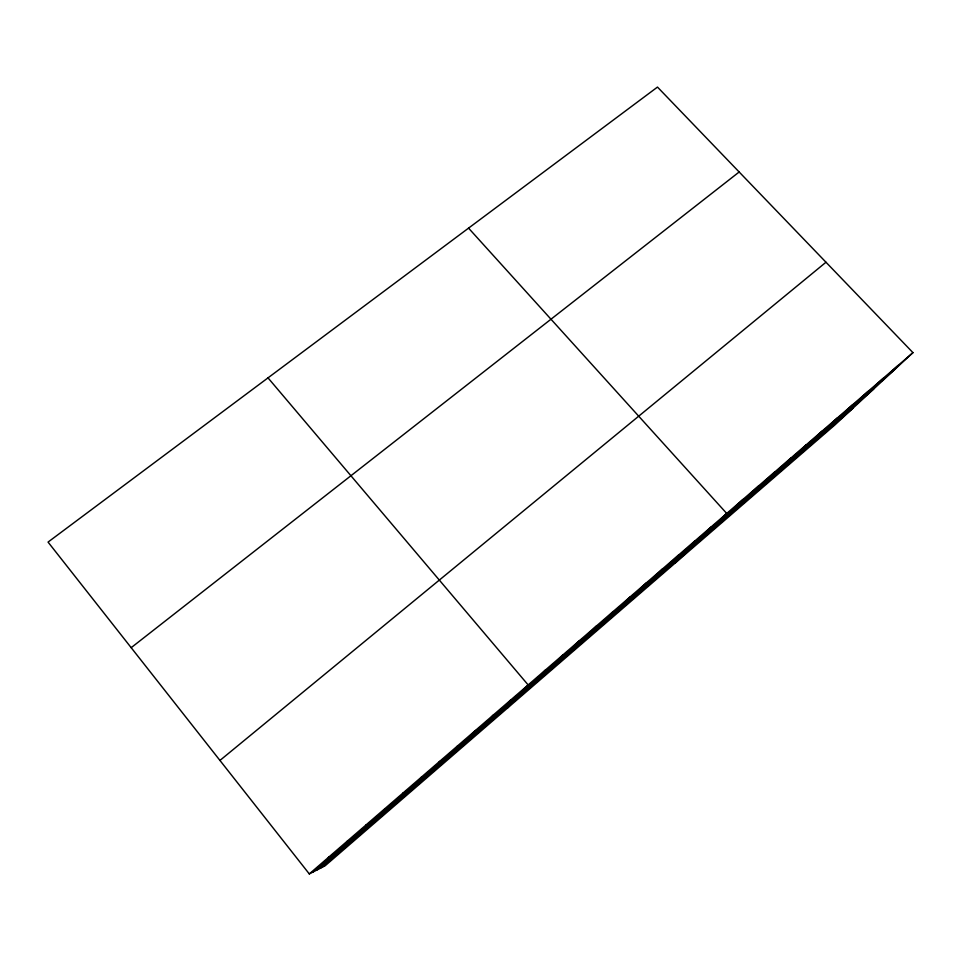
<?xml version="1.0" encoding="UTF-8"?>
<svg xmlns="http://www.w3.org/2000/svg" width="961" height="961" viewBox="0 0 961 961"><rect width="100%" height="100%" fill="white"/><g stroke="black" fill="none" stroke-linecap="round" stroke-linejoin="round"><path stroke-width="1.44" d="M403.079 794.17L403.152 792.885M420.69 778.963L421.447 777.077M438.156 763.875L439.597 761.4M455.478 748.919L457.604 745.856M472.668 734.072L475.455 730.444M489.714 719.333L493.161 715.152M506.639 704.713L510.723 699.98M507.24 708.293L528.154 684.941L268.011 377.865M540.082 675.823L545.428 670.009M556.611 661.552L562.581 655.21M573.008 647.378L579.579 640.519M589.285 633.323L596.457 625.947M605.442 619.365L613.19 611.496M621.467 605.526L629.791 597.165M637.371 591.784L646.26 582.931M653.156 578.15L662.61 568.816M668.832 564.612L678.826 554.821M684.376 551.182L694.911 540.923M699.812 537.848L710.888 527.133M675.127 563.11L726.72 513.45L468.56 228.129M730.792 511.084L742.925 499.468M746.337 497.654L758.986 485.593M761.761 484.332L774.926 471.827M777.077 471.106L790.747 458.169M792.272 457.977L806.435 444.619M807.348 444.943L822.003 431.165M822.316 432.018L837.463 417.831M837.175 419.188L852.791 404.593M851.927 406.443L867.999 391.451M866.558 393.794L883.099 378.418M881.093 381.253L898.079 365.48M912.95 352.639L834.941 424.906L325.166 865.753L309.298 873.921L48.05 542.088L657.48 87.079L912.95 352.639L309.298 873.921M321.515 867.639L853.212 407.981M312.914 872.071L895.52 368.784M317.37 869.777L873.729 388.965M219.949 760.427L825.98 262.233M131.177 647.678L739.165 171.983M328.386 857.44L331.245 856.239M347.317 841.103L349.42 840.527M366.081 824.898L367.45 824.958M384.688 808.826L385.337 809.498"/></g></svg>
